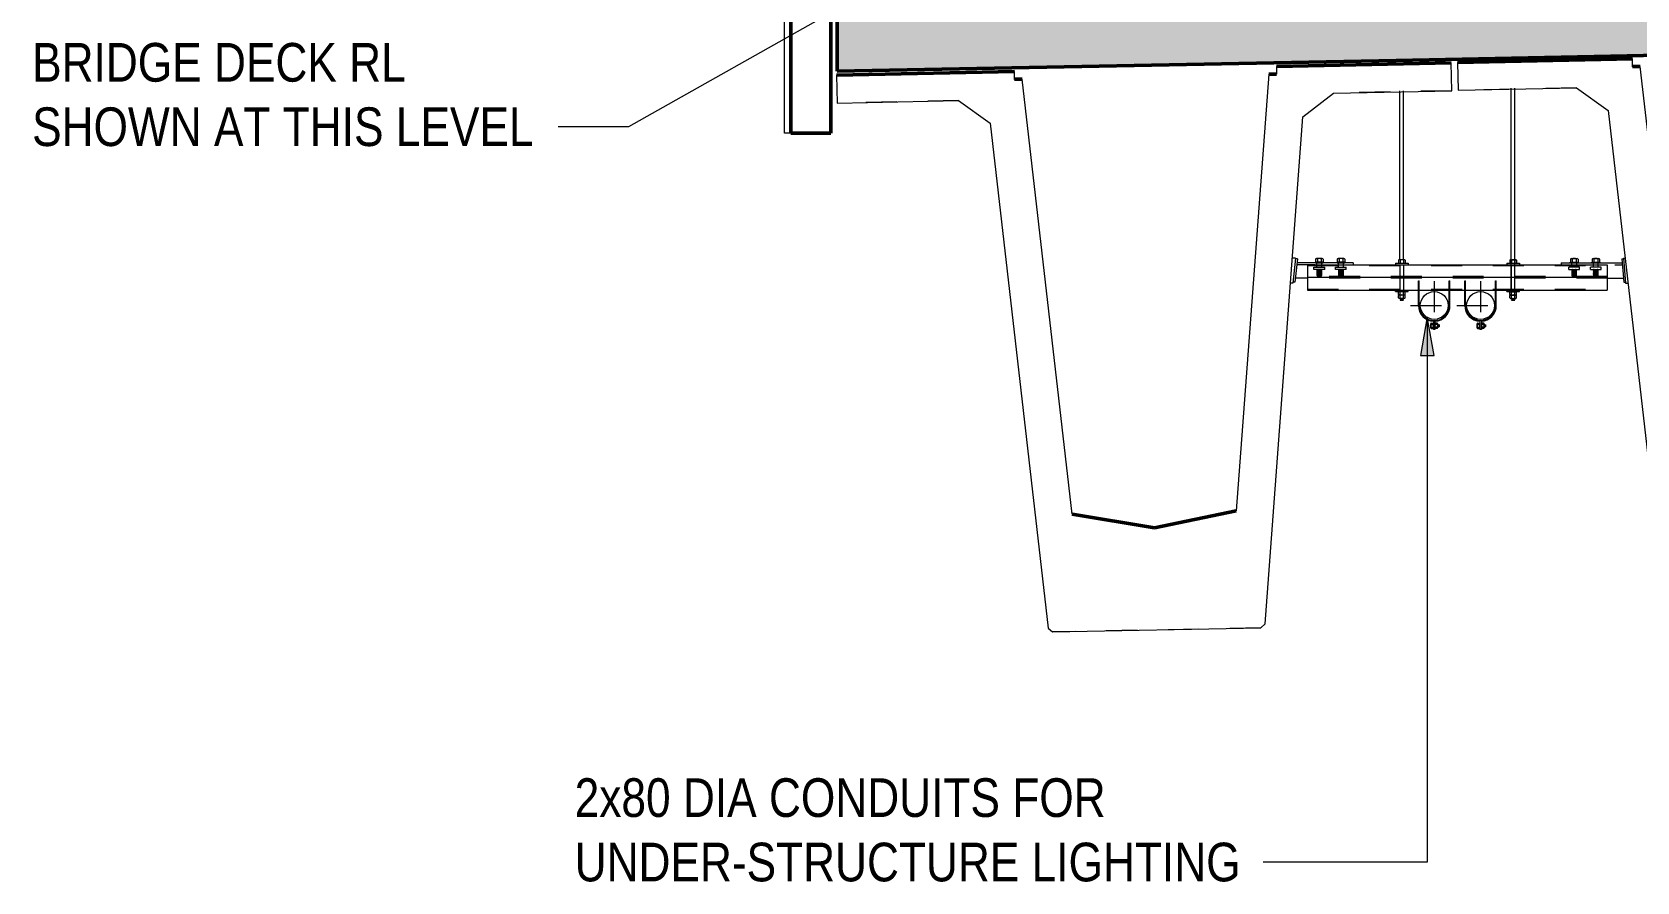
# Model space of a CAD drawing. Header units: metres. Extents: x -1215.1 to -1160.7, y 0 to 26.6.
# Drawn here: x -1215.13 to -1209.93, y 18.87 to 21.62 of the extents above; entities that cross this region are included whole.
import ezdxf

# ---------------------------------------------------------------- set-up
doc = ezdxf.new("R2010")
doc.units = ezdxf.units.M
for name, pattern in [('Hidden - Small', [0.002294, 0.0015, -0.0007938]), ('JacobsCenter', [0.015, 0.009, -0.0015, 0.003, -0.0015]), ('JacobsDash', [0.0045, 0.003, -0.0015])]:
    doc.linetypes.add(name, pattern=pattern)
for name, color, linetype, lineweight in [('A-DETL', 7, 'Continuous', 13), ('A-FLOR', 7, 'Continuous', 50), ('A-FLOR-PATT', 7, 'Continuous', 50), ('A-WALL', 7, 'Continuous', 50), ('A-WALL-HDLN', 7, 'JacobsDash', 18), ('G-ANNO-TEXT', 7, 'Continuous', 9), ('S-BEAM', 7, 'Continuous', 50), ('S-BEAM-HDLN', 7, 'JacobsDash', 18)]:
    doc.layers.add(name, color=color, linetype=linetype, lineweight=lineweight)
doc.styles.add('Arial Narrow', font='ARIALN.TTF', dxfattribs={"height": 0.125})

# ---------------------------------------------------------------- blocks, each defined once
blk = doc.blocks.new('06_SFR_GCT_Girder_SuperT_BR08Edge_CS - Super T - 1815-6266069-DRG-2873122 - SECTION 1')
at = {"layer": 'S-BEAM'}
for p, q in [((-1209.098, 21.5539), (-1208.5322, 21.5652)), ((-1209.098, 21.5539), (-1209.098, 21.5538)), ((-1208.5322, 21.5652), (-1208.5322, 21.5651)), ((-1210.5118, 21.5256), (-1209.9461, 21.5369)), ((-1210.5118, 21.5255), (-1210.5118, 21.5256)), ((-1209.9461, 21.5368), (-1209.9461, 21.5369)), ((-1209.9456, 21.5119), (-1209.9206, 21.5124)), ((-1209.9206, 21.5124), (-1209.9206, 21.5123)), ((-1209.1225, 21.5284), (-1209.0975, 21.5289)), ((-1209.1225, 21.5283), (-1209.1225, 21.5284)), ((-1209.7588, 20.105), (-1209.4923, 20.0606)), ((-1209.7588, 20.105), (-1209.7588, 20.1049)), ((-1209.4923, 20.0606), (-1209.2279, 20.1156)), ((-1209.2279, 20.1156), (-1209.2279, 20.1155)), ((-1209.4923, 20.0606), (-1209.4923, 20.0606))]:
    blk.add_line(p, q, dxfattribs=at)
at = {"layer": 'S-BEAM', "lineweight": 18}
for p, q in [((-1208.5322, 21.5651), (-1209.098, 21.5538)), ((-1209.098, 21.5538), (-1209.0975, 21.5288)), ((-1208.5304, 21.4751), (-1208.5322, 21.5651)), ((-1209.9461, 21.5368), (-1210.5118, 21.5255)), ((-1210.5118, 21.5255), (-1210.51, 21.4355)), ((-1209.9456, 21.5118), (-1209.9461, 21.5368)), ((-1209.9206, 21.5123), (-1209.9456, 21.5118)), ((-1209.7588, 20.1049), (-1209.9206, 21.5123)), ((-1209.1225, 21.5283), (-1209.2279, 20.1155)), ((-1209.0975, 21.5288), (-1209.1225, 21.5283)), ((-1209.0124, 21.3905), (-1208.914, 21.4675)), ((-1208.914, 21.4675), (-1208.5304, 21.4751)), ((-1210.51, 21.4355), (-1210.1265, 21.4432)), ((-1210.1265, 21.4432), (-1210.025, 21.3702)), ((-1210.025, 21.3702), (-1209.8372, 19.7366)), ((-1209.1347, 19.7507), (-1209.0124, 21.3905)), ((-1209.4923, 20.0606), (-1209.7588, 20.1049)), ((-1209.2279, 20.1155), (-1209.4923, 20.0606)), ((-1209.8372, 19.7366), (-1209.8227, 19.7239)), ((-1209.8227, 19.7239), (-1209.1487, 19.7374)), ((-1209.1487, 19.7374), (-1209.1347, 19.7507))]:
    blk.add_line(p, q, dxfattribs=at)
at = {"layer": 'S-BEAM-HDLN'}
for p, q in [((-1208.5304, 21.4752), (-1208.9137, 21.4675)), ((-1210.1267, 21.4433), (-1210.51, 21.4356)), ((-1209.4923, 20.0606), (-1209.4923, 20.0606)), ((-1209.1488, 19.7374), (-1209.8227, 19.724))]:
    blk.add_line(p, q, dxfattribs=at)
blk = doc.blocks.new('North_Wall - North_Wall-6845343-DRG-2873122 - SECTION 1')
at = {"layer": 'A-WALL'}
for p, q in [((-1212.67, 23.3139), (-1212.655, 23.3289)), ((-1212.655, 23.3288), (-1212.67, 23.3138)), ((-1212.655, 23.3289), (-1212.24, 23.3289)), ((-1212.655, 23.3289), (-1212.655, 23.3288)), ((-1212.24, 23.3288), (-1212.655, 23.3288)), ((-1212.24, 23.3289), (-1212.225, 23.3139)), ((-1212.24, 23.3288), (-1212.24, 23.3289)), ((-1212.225, 23.3138), (-1212.24, 23.3288)), ((-1212.67, 23.3138), (-1212.67, 23.3139)), ((-1212.67, 23.3138), (-1212.6699, 21.2972)), ((-1212.225, 23.3139), (-1212.225, 23.3138)), ((-1212.2249, 21.7035), (-1212.225, 23.3138)), ((-1212.5399, 21.6972), (-1212.2249, 21.7035)), ((-1212.5399, 21.2972), (-1212.5399, 21.6972)), ((-1212.6699, 21.2973), (-1212.6699, 21.2972)), ((-1212.6699, 21.2972), (-1212.5399, 21.2972))]:
    blk.add_line(p, q, dxfattribs=at)
at = {"layer": 'A-WALL-HDLN'}
blk.add_line((-1212.655, 23.3289), (-1212.655, 23.3288), dxfattribs=at)

msp = doc.modelspace()

# ---------------------------------------------------------------- hatches: boundary and pattern name
at = {"layer": 'A-FLOR-PATT', "true_color": 0xc0c0c0}
msp.add_hatch(color=9, dxfattribs=at).paths.add_polyline_path([(-1212.52, 21.4972), (-1210.711, 21.5315), (-1201.9529, 21.7107), (-1196.267, 21.825), (-1184.2354, 21.585), (-1182.52, 21.551), (-1182.52, 21.751), (-1184.7952, 21.7957), (-1184.8052, 21.796), (-1190.8794, 21.9172), (-1196.267, 22.025), (-1204.1676, 21.8656), (-1210.8116, 21.7296), (-1212.52, 21.6972)])
at = {"layer": 'G-ANNO-TEXT'}
msp.add_hatch(color=256, dxfattribs=at).paths.add_polyline_path([(-1210.6098, 20.7024), (-1210.6319, 20.5774), (-1210.5878, 20.5774)])

# ---------------------------------------------------------------- linework, layer by layer
at = {"layer": 'A-DETL', "color": 8, "lineweight": 18, "true_color": 0x808080}
for p, q in [((-1212.6899, 21.2972), (-1212.69, 23.3289)), ((-1212.6699, 21.2972), (-1212.6899, 21.2972))]:
    msp.add_line(p, q, dxfattribs=at)
at = {"layer": 'A-DETL', "lineweight": 18}
for p, q in [((-1210.6985, 20.887), (-1210.6985, 21.4332)), ((-1210.6865, 20.887), (-1210.6865, 21.4334)), ((-1210.3382, 20.7892), (-1210.3382, 21.4418)), ((-1210.3262, 20.7892), (-1210.3262, 21.442)), ((-1210.6984, 20.8712), (-1210.6984, 20.7892)), ((-1210.6864, 20.8712), (-1210.6864, 20.7892)), ((-1210.3381, 20.8712), (-1210.3381, 20.7892))]:
    msp.add_line(p, q, dxfattribs=at)
at = {"layer": 'A-DETL'}
for p, q in [((-1211.036, 20.8923), (-1211.0459, 20.8923)), ((-1211.036, 20.8923), (-1211.0453, 20.8111)), ((-1211.0302, 20.8897), (-1211.0388, 20.8147)), ((-1211.0302, 20.8897), (-1211.036, 20.8897)), ((-1209.98, 20.8897), (-1209.9743, 20.8147)), ((-1209.98, 20.8897), (-1209.9747, 20.8897)), ((-1209.9749, 20.8924), (-1209.9688, 20.8111)), ((-1209.9749, 20.8924), (-1209.9702, 20.8924)), ((-1210.9975, 20.8277), (-1211.0373, 20.8277)), ((-1210.8494, 20.8772), (-1211.0317, 20.8772)), ((-1210.9975, 20.8712), (-1210.0275, 20.8712)), ((-1210.9975, 20.8712), (-1210.9975, 20.7892)), ((-1210.8494, 20.8772), (-1210.8494, 20.8712)), ((-1210.1769, 20.8772), (-1209.979, 20.8772)), ((-1210.1769, 20.8772), (-1210.1769, 20.8712)), ((-1210.0275, 20.8712), (-1210.0275, 20.7892)), ((-1210.0275, 20.8277), (-1209.9753, 20.8277)), ((-1211.0453, 20.8111), (-1211.052, 20.8111)), ((-1211.0388, 20.8147), (-1211.0449, 20.8147)), ((-1210.9975, 20.7892), (-1210.0275, 20.7892)), ((-1210.6383, 20.8192), (-1210.6358, 20.8192)), ((-1210.5392, 20.8192), (-1210.5367, 20.8192)), ((-1210.4883, 20.8192), (-1210.4858, 20.8192)), ((-1210.3892, 20.8192), (-1210.3867, 20.8192)), ((-1209.9743, 20.8147), (-1209.969, 20.8147)), ((-1209.9688, 20.8111), (-1209.9607, 20.8111))]:
    msp.add_line(p, q, dxfattribs=at)
at = {"layer": 'A-DETL', "lineweight": 9}
for p, q in [((-1210.9467, 20.8792), (-1210.972, 20.8792)), ((-1210.972, 20.8792), (-1210.972, 20.8772)), ((-1210.9717, 20.8894), (-1210.9717, 20.8808)), ((-1210.9594, 20.8911), (-1210.9687, 20.8911)), ((-1210.9594, 20.8911), (-1210.9687, 20.8911)), ((-1210.9594, 20.8792), (-1210.9687, 20.8792)), ((-1210.9656, 20.8894), (-1210.9656, 20.8808)), ((-1210.9501, 20.8911), (-1210.9594, 20.8911)), ((-1210.9501, 20.8911), (-1210.9594, 20.8911)), ((-1210.9501, 20.8792), (-1210.9594, 20.8792)), ((-1210.9532, 20.8894), (-1210.9532, 20.8808)), ((-1210.9471, 20.8894), (-1210.9471, 20.8808)), ((-1210.9467, 20.8772), (-1210.9467, 20.8792)), ((-1210.8767, 20.8792), (-1210.902, 20.8792)), ((-1210.902, 20.8792), (-1210.902, 20.8772)), ((-1210.9017, 20.8894), (-1210.9017, 20.8808)), ((-1210.8894, 20.8911), (-1210.8987, 20.8911)), ((-1210.8894, 20.8911), (-1210.8987, 20.8911)), ((-1210.8894, 20.8792), (-1210.8987, 20.8792)), ((-1210.8956, 20.8894), (-1210.8956, 20.8808)), ((-1210.8801, 20.8911), (-1210.8894, 20.8911)), ((-1210.8801, 20.8911), (-1210.8894, 20.8911)), ((-1210.8801, 20.8792), (-1210.8894, 20.8792)), ((-1210.8832, 20.8894), (-1210.8832, 20.8808)), ((-1210.8771, 20.8894), (-1210.8771, 20.8808)), ((-1210.8767, 20.8772), (-1210.8767, 20.8792)), ((-1210.7036, 20.8855), (-1210.7036, 20.8777)), ((-1210.698, 20.8855), (-1210.698, 20.8777)), ((-1210.6868, 20.8855), (-1210.6868, 20.8777)), ((-1210.6812, 20.8855), (-1210.6812, 20.8777)), ((-1210.3433, 20.8854), (-1210.3433, 20.8776)), ((-1210.3405, 20.8869), (-1210.3321, 20.8869)), ((-1210.3405, 20.8869), (-1210.3321, 20.8869)), ((-1210.3377, 20.8854), (-1210.3377, 20.8776)), ((-1210.3321, 20.8869), (-1210.3236, 20.8869)), ((-1210.3321, 20.8869), (-1210.3236, 20.8869)), ((-1210.3265, 20.8854), (-1210.3265, 20.8776)), ((-1210.3209, 20.8854), (-1210.3209, 20.8776)), ((-1210.147, 20.8792), (-1210.1217, 20.8792)), ((-1210.147, 20.8772), (-1210.147, 20.8792)), ((-1210.1467, 20.8894), (-1210.1467, 20.8808)), ((-1210.1436, 20.8911), (-1210.1344, 20.8911)), ((-1210.1436, 20.8911), (-1210.1344, 20.8911)), ((-1210.1436, 20.8792), (-1210.1344, 20.8792)), ((-1210.1406, 20.8894), (-1210.1406, 20.8808)), ((-1210.1344, 20.8911), (-1210.1251, 20.8911)), ((-1210.1344, 20.8911), (-1210.1251, 20.8911)), ((-1210.1344, 20.8792), (-1210.1251, 20.8792)), ((-1210.1282, 20.8894), (-1210.1282, 20.8808)), ((-1210.1221, 20.8894), (-1210.1221, 20.8808)), ((-1210.1217, 20.8792), (-1210.1217, 20.8772)), ((-1210.077, 20.8792), (-1210.0517, 20.8792)), ((-1210.077, 20.8772), (-1210.077, 20.8792)), ((-1210.0767, 20.8894), (-1210.0767, 20.8808)), ((-1210.0736, 20.8911), (-1210.0644, 20.8911)), ((-1210.0736, 20.8911), (-1210.0644, 20.8911)), ((-1210.0736, 20.8792), (-1210.0644, 20.8792)), ((-1210.0706, 20.8894), (-1210.0706, 20.8808)), ((-1210.0644, 20.8911), (-1210.0551, 20.8911)), ((-1210.0644, 20.8911), (-1210.0551, 20.8911)), ((-1210.0644, 20.8792), (-1210.0551, 20.8792)), ((-1210.0582, 20.8894), (-1210.0582, 20.8808)), ((-1210.0521, 20.8894), (-1210.0521, 20.8808)), ((-1210.0517, 20.8792), (-1210.0517, 20.8772)), ((-1210.0275, 20.8302), (-1210.9975, 20.8302)), ((-1210.972, 20.8772), (-1210.9467, 20.8772)), ((-1210.902, 20.8772), (-1210.8767, 20.8772)), ((-1210.7129, 20.8762), (-1210.6719, 20.8762)), ((-1210.7129, 20.8762), (-1210.7129, 20.8712)), ((-1210.7008, 20.8762), (-1210.6924, 20.8762)), ((-1210.6924, 20.8762), (-1210.684, 20.8762)), ((-1210.6719, 20.8762), (-1210.6719, 20.8712)), ((-1210.3526, 20.8761), (-1210.3116, 20.8761)), ((-1210.3526, 20.8761), (-1210.3526, 20.8712)), ((-1210.3405, 20.8761), (-1210.3321, 20.8761)), ((-1210.3321, 20.8761), (-1210.3236, 20.8761)), ((-1210.3116, 20.8761), (-1210.3116, 20.8712)), ((-1210.1217, 20.8772), (-1210.147, 20.8772)), ((-1210.0517, 20.8772), (-1210.077, 20.8772)), ((-1210.7129, 20.7842), (-1210.7129, 20.7892)), ((-1210.7129, 20.7842), (-1210.6719, 20.7842)), ((-1210.7036, 20.7748), (-1210.7036, 20.7826)), ((-1210.7008, 20.784), (-1210.6924, 20.784)), ((-1210.698, 20.7748), (-1210.698, 20.7826)), ((-1210.6924, 20.784), (-1210.684, 20.784)), ((-1210.6868, 20.7748), (-1210.6868, 20.7826)), ((-1210.6812, 20.7748), (-1210.6812, 20.7826)), ((-1210.6719, 20.7842), (-1210.6719, 20.7892)), ((-1210.6383, 20.7392), (-1210.6383, 20.8192)), ((-1210.6358, 20.7392), (-1210.6358, 20.8192)), ((-1210.5392, 20.7392), (-1210.5392, 20.8192)), ((-1210.5367, 20.7392), (-1210.5367, 20.8192)), ((-1210.4883, 20.7392), (-1210.4883, 20.8192)), ((-1210.4858, 20.7392), (-1210.4858, 20.8192)), ((-1210.3892, 20.7392), (-1210.3892, 20.8192)), ((-1210.3867, 20.7392), (-1210.3867, 20.8192)), ((-1210.3526, 20.7841), (-1210.3526, 20.7892)), ((-1210.3526, 20.7841), (-1210.3116, 20.7841)), ((-1210.3433, 20.7747), (-1210.3433, 20.7825)), ((-1210.3405, 20.7839), (-1210.3321, 20.7839)), ((-1210.3377, 20.7747), (-1210.3377, 20.7825)), ((-1210.3321, 20.7839), (-1210.3236, 20.7839)), ((-1210.3265, 20.7747), (-1210.3265, 20.7825)), ((-1210.3209, 20.7747), (-1210.3209, 20.7825)), ((-1210.3116, 20.7841), (-1210.3116, 20.7892)), ((-1210.7036, 20.764), (-1210.7036, 20.7718)), ((-1210.7008, 20.7732), (-1210.6924, 20.7732)), ((-1210.7008, 20.7732), (-1210.6924, 20.7732)), ((-1210.7008, 20.7624), (-1210.6924, 20.7624)), ((-1210.698, 20.764), (-1210.698, 20.7718)), ((-1210.6966, 20.7624), (-1210.6979, 20.7617)), ((-1210.6979, 20.7617), (-1210.6866, 20.7624)), ((-1210.6979, 20.7617), (-1210.6966, 20.761)), ((-1210.6966, 20.761), (-1210.6979, 20.7603)), ((-1210.6979, 20.7603), (-1210.6866, 20.761)), ((-1210.6979, 20.7603), (-1210.6966, 20.7596)), ((-1210.6966, 20.7596), (-1210.6979, 20.7589)), ((-1210.6979, 20.7589), (-1210.6866, 20.7596)), ((-1210.6979, 20.7589), (-1210.6966, 20.7582)), ((-1210.6966, 20.7582), (-1210.6979, 20.7575)), ((-1210.6979, 20.7575), (-1210.6866, 20.7582)), ((-1210.6979, 20.7575), (-1210.6966, 20.7568)), ((-1210.6866, 20.7568), (-1210.6979, 20.7561)), ((-1210.6979, 20.7561), (-1210.6966, 20.7568)), ((-1210.6979, 20.7561), (-1210.6879, 20.7561)), ((-1210.6966, 20.761), (-1210.6879, 20.7617)), ((-1210.6966, 20.7596), (-1210.6879, 20.7603)), ((-1210.6966, 20.7582), (-1210.6879, 20.7589)), ((-1210.6966, 20.7568), (-1210.6879, 20.7575)), ((-1210.6924, 20.7732), (-1210.684, 20.7732)), ((-1210.6924, 20.7732), (-1210.684, 20.7732)), ((-1210.6924, 20.7624), (-1210.684, 20.7624)), ((-1210.6879, 20.7617), (-1210.6866, 20.7624)), ((-1210.6879, 20.7617), (-1210.6866, 20.7624)), ((-1210.6866, 20.761), (-1210.6879, 20.7617)), ((-1210.6866, 20.761), (-1210.6879, 20.7617)), ((-1210.6879, 20.7603), (-1210.6866, 20.761)), ((-1210.6866, 20.7596), (-1210.6879, 20.7603)), ((-1210.6879, 20.7589), (-1210.6866, 20.7596)), ((-1210.6866, 20.7582), (-1210.6879, 20.7589)), ((-1210.6879, 20.7575), (-1210.6866, 20.7582)), ((-1210.6879, 20.7575), (-1210.6866, 20.7568)), ((-1210.6879, 20.7561), (-1210.6866, 20.7568)), ((-1210.6868, 20.764), (-1210.6868, 20.7718)), ((-1210.6812, 20.764), (-1210.6812, 20.7718)), ((-1210.3433, 20.7639), (-1210.3433, 20.7717)), ((-1210.3405, 20.7731), (-1210.3321, 20.7731)), ((-1210.3405, 20.7731), (-1210.3321, 20.7731)), ((-1210.3405, 20.7623), (-1210.3321, 20.7623)), ((-1210.3377, 20.7639), (-1210.3377, 20.7717)), ((-1210.3363, 20.7623), (-1210.3375, 20.7616)), ((-1210.3375, 20.7616), (-1210.3263, 20.7623)), ((-1210.3375, 20.7616), (-1210.3363, 20.7609)), ((-1210.3363, 20.7609), (-1210.3375, 20.7602)), ((-1210.3375, 20.7602), (-1210.3263, 20.7609)), ((-1210.3375, 20.7602), (-1210.3363, 20.7595)), ((-1210.3363, 20.7595), (-1210.3375, 20.7588)), ((-1210.3375, 20.7588), (-1210.3263, 20.7595)), ((-1210.3375, 20.7588), (-1210.3363, 20.7581)), ((-1210.3363, 20.7581), (-1210.3375, 20.7574)), ((-1210.3375, 20.7574), (-1210.3263, 20.7581)), ((-1210.3375, 20.7574), (-1210.3363, 20.7567)), ((-1210.3263, 20.7567), (-1210.3375, 20.756)), ((-1210.3375, 20.756), (-1210.3363, 20.7567)), ((-1210.3375, 20.756), (-1210.3276, 20.756)), ((-1210.3363, 20.7609), (-1210.3276, 20.7616)), ((-1210.3363, 20.7595), (-1210.3276, 20.7602)), ((-1210.3363, 20.7581), (-1210.3276, 20.7588)), ((-1210.3363, 20.7567), (-1210.3276, 20.7574)), ((-1210.3321, 20.7731), (-1210.3236, 20.7731)), ((-1210.3321, 20.7731), (-1210.3236, 20.7731)), ((-1210.3321, 20.7623), (-1210.3236, 20.7623)), ((-1210.3276, 20.7616), (-1210.3263, 20.7623)), ((-1210.3276, 20.7616), (-1210.3263, 20.7623)), ((-1210.3263, 20.7609), (-1210.3276, 20.7616)), ((-1210.3263, 20.7609), (-1210.3276, 20.7616)), ((-1210.3276, 20.7602), (-1210.3263, 20.7609)), ((-1210.3263, 20.7595), (-1210.3276, 20.7602)), ((-1210.3276, 20.7588), (-1210.3263, 20.7595)), ((-1210.3263, 20.7581), (-1210.3276, 20.7588)), ((-1210.3276, 20.7574), (-1210.3263, 20.7581)), ((-1210.3276, 20.7574), (-1210.3263, 20.7567)), ((-1210.3276, 20.756), (-1210.3263, 20.7567)), ((-1210.3265, 20.7639), (-1210.3265, 20.7717)), ((-1210.3209, 20.7639), (-1210.3209, 20.7717)), ((-1210.5986, 20.6736), (-1210.5986, 20.6803)), ((-1210.5986, 20.6736), (-1210.5986, 20.6803)), ((-1210.5986, 20.6668), (-1210.5986, 20.6736)), ((-1210.5986, 20.6668), (-1210.5986, 20.6736)), ((-1210.5974, 20.6825), (-1210.5912, 20.6825)), ((-1210.5974, 20.678), (-1210.5912, 20.678)), ((-1210.59, 20.6882), (-1210.59, 20.6611)), ((-1210.59, 20.6736), (-1210.59, 20.6803)), ((-1210.59, 20.6668), (-1210.59, 20.6736)), ((-1210.585, 20.6882), (-1210.585, 20.6611)), ((-1210.5776, 20.6825), (-1210.5838, 20.6825)), ((-1210.5776, 20.678), (-1210.5838, 20.678)), ((-1210.5763, 20.6803), (-1210.5763, 20.6736)), ((-1210.5758, 20.6779), (-1210.5763, 20.6689)), ((-1210.5763, 20.6736), (-1210.5763, 20.6668)), ((-1210.5752, 20.6769), (-1210.5758, 20.6699)), ((-1210.5746, 20.6779), (-1210.5752, 20.6689)), ((-1210.5741, 20.6769), (-1210.5746, 20.6699)), ((-1210.5735, 20.6779), (-1210.5741, 20.6689)), ((-1210.573, 20.6769), (-1210.5735, 20.6699)), ((-1210.5724, 20.6779), (-1210.573, 20.6689)), ((-1210.5718, 20.6769), (-1210.5724, 20.6699)), ((-1210.5718, 20.6689), (-1210.5713, 20.6779)), ((-1210.5713, 20.6779), (-1210.5713, 20.6699)), ((-1210.4486, 20.6736), (-1210.4486, 20.6803)), ((-1210.4486, 20.6736), (-1210.4486, 20.6803)), ((-1210.4486, 20.6668), (-1210.4486, 20.6736)), ((-1210.4486, 20.6668), (-1210.4486, 20.6736)), ((-1210.4474, 20.6825), (-1210.4412, 20.6825)), ((-1210.4474, 20.678), (-1210.4412, 20.678)), ((-1210.44, 20.6882), (-1210.44, 20.6611)), ((-1210.44, 20.6736), (-1210.44, 20.6803)), ((-1210.44, 20.6668), (-1210.44, 20.6736)), ((-1210.435, 20.6882), (-1210.435, 20.6611)), ((-1210.4276, 20.6825), (-1210.4338, 20.6825)), ((-1210.4276, 20.678), (-1210.4338, 20.678)), ((-1210.4263, 20.6803), (-1210.4263, 20.6736)), ((-1210.4258, 20.6779), (-1210.4263, 20.6689)), ((-1210.4263, 20.6736), (-1210.4263, 20.6668)), ((-1210.4252, 20.6769), (-1210.4258, 20.6699)), ((-1210.4246, 20.6779), (-1210.4252, 20.6689)), ((-1210.4241, 20.6769), (-1210.4246, 20.6699)), ((-1210.4235, 20.6779), (-1210.4241, 20.6689)), ((-1210.423, 20.6769), (-1210.4235, 20.6699)), ((-1210.4224, 20.6779), (-1210.423, 20.6689)), ((-1210.4218, 20.6769), (-1210.4224, 20.6699)), ((-1210.4218, 20.6689), (-1210.4213, 20.6779)), ((-1210.4213, 20.6779), (-1210.4213, 20.6699)), ((-1210.5974, 20.6691), (-1210.5912, 20.6691)), ((-1210.5974, 20.6646), (-1210.5912, 20.6646)), ((-1210.585, 20.6611), (-1210.59, 20.6611)), ((-1210.5776, 20.6691), (-1210.5838, 20.6691)), ((-1210.5776, 20.6646), (-1210.5838, 20.6646)), ((-1210.4474, 20.6691), (-1210.4412, 20.6691)), ((-1210.4474, 20.6646), (-1210.4412, 20.6646)), ((-1210.435, 20.6611), (-1210.44, 20.6611)), ((-1210.4276, 20.6691), (-1210.4338, 20.6691)), ((-1210.4276, 20.6646), (-1210.4338, 20.6646))]:
    msp.add_line(p, q, dxfattribs=at)
at = {"layer": 'A-DETL', "linetype": 'JacobsCenter', "lineweight": 9}
for p, q in [((-1210.684, 20.887), (-1210.701, 20.887)), ((-1210.5875, 20.8177), (-1210.5875, 20.6423)), ((-1210.4375, 20.8177), (-1210.4375, 20.6423)), ((-1210.6644, 20.7392), (-1210.5194, 20.7392)), ((-1210.5144, 20.7392), (-1210.3694, 20.7392))]:
    msp.add_line(p, q, dxfattribs=at)
at = {"layer": 'A-DETL', "linetype": 'JacobsDash'}
for p, q in [((-1210.973, 20.8712), (-1211.0323, 20.8712)), ((-1210.003, 20.8712), (-1209.9786, 20.8712))]:
    msp.add_line(p, q, dxfattribs=at)
at = {"layer": 'A-DETL', "linetype": 'JacobsDash', "lineweight": 9}
for p, q in [((-1210.9975, 20.8687), (-1210.0275, 20.8687)), ((-1210.0275, 20.8327), (-1210.9975, 20.8327)), ((-1210.0275, 20.8277), (-1210.9975, 20.8277)), ((-1210.9975, 20.7917), (-1210.0275, 20.7917))]:
    msp.add_line(p, q, dxfattribs=at)
at = {"layer": 'A-DETL', "linetype": 'Hidden - Small', "lineweight": 9}
for p, q in [((-1210.9769, 20.8637), (-1210.9419, 20.8637)), ((-1210.9769, 20.8557), (-1210.9769, 20.8637)), ((-1210.9419, 20.8557), (-1210.9769, 20.8557)), ((-1210.9674, 20.8637), (-1210.9674, 20.8772)), ((-1210.9514, 20.8637), (-1210.9514, 20.8772)), ((-1210.9419, 20.8557), (-1210.9419, 20.8637)), ((-1210.9069, 20.8637), (-1210.8719, 20.8637)), ((-1210.9069, 20.8557), (-1210.9069, 20.8637)), ((-1210.8719, 20.8557), (-1210.9069, 20.8557)), ((-1210.8974, 20.8637), (-1210.8974, 20.8772)), ((-1210.8814, 20.8637), (-1210.8814, 20.8772)), ((-1210.8719, 20.8557), (-1210.8719, 20.8637)), ((-1210.1169, 20.8637), (-1210.1519, 20.8637)), ((-1210.1519, 20.8557), (-1210.1519, 20.8637)), ((-1210.1519, 20.8557), (-1210.1169, 20.8557)), ((-1210.1424, 20.8637), (-1210.1424, 20.8772)), ((-1210.1264, 20.8637), (-1210.1264, 20.8772)), ((-1210.1169, 20.8557), (-1210.1169, 20.8637)), ((-1210.0469, 20.8637), (-1210.0819, 20.8637)), ((-1210.0819, 20.8557), (-1210.0819, 20.8637)), ((-1210.0819, 20.8557), (-1210.0469, 20.8557)), ((-1210.0724, 20.8637), (-1210.0724, 20.8772)), ((-1210.0564, 20.8637), (-1210.0564, 20.8772)), ((-1210.0469, 20.8557), (-1210.0469, 20.8637))]:
    msp.add_line(p, q, dxfattribs=at)
at = {"layer": 'A-DETL', "color": 143, "lineweight": 18, "true_color": 0x78aac8}
for centre in [(-1210.5875, 20.7392), (-1210.4375, 20.7392)]:
    msp.add_circle(centre, 0.045, dxfattribs=at)
at = {"layer": 'A-DETL', "lineweight": 9}
for centre, radius, start, end in [((-1210.9686, 20.8874), 0.00364, 32.1346, 147.8654), ((-1210.9686, 20.8874), 0.00364, 32.1346, 147.8654), ((-1210.9686, 20.8828), 0.00364, 212.1346, 327.8654), ((-1210.9686, 20.8828), 0.00364, 212.1346, 327.8654), ((-1210.9594, 20.8798), 0.0114, 57.2084, 122.7916), ((-1210.9594, 20.8904), 0.0114, 237.2084, 302.7916), ((-1210.9501, 20.8874), 0.00364, 32.1355, 147.8645), ((-1210.9501, 20.8828), 0.00364, 212.1355, 327.8645), ((-1210.8986, 20.8874), 0.00364, 32.1346, 147.8654), ((-1210.8986, 20.8874), 0.00364, 32.1346, 147.8654), ((-1210.8986, 20.8828), 0.00364, 212.1346, 327.8654), ((-1210.8986, 20.8828), 0.00364, 212.1346, 327.8654), ((-1210.8894, 20.8798), 0.0114, 57.2084, 122.7916), ((-1210.8894, 20.8904), 0.0114, 237.2084, 302.7916), ((-1210.8801, 20.8874), 0.00364, 32.1355, 147.8645), ((-1210.8801, 20.8828), 0.00364, 212.1355, 327.8645), ((-1210.7008, 20.8837), 0.00331, 32.1355, 147.8645), ((-1210.6924, 20.8768), 0.0104, 57.2084, 122.7916), ((-1210.684, 20.8837), 0.00331, 32.1346, 147.8654), ((-1210.684, 20.8837), 0.00331, 32.1346, 147.8654), ((-1210.3405, 20.8836), 0.00331, 32.1355, 147.8645), ((-1210.3321, 20.8767), 0.0104, 57.2084, 122.7916), ((-1210.3237, 20.8836), 0.00331, 32.1346, 147.8654), ((-1210.3237, 20.8836), 0.00331, 32.1346, 147.8654), ((-1210.1436, 20.8874), 0.00364, 32.1355, 147.8645), ((-1210.1436, 20.8828), 0.00364, 212.1355, 327.8645), ((-1210.1344, 20.8798), 0.0114, 57.2084, 122.7916), ((-1210.1344, 20.8904), 0.0114, 237.2084, 302.7916), ((-1210.1251, 20.8874), 0.00364, 32.1346, 147.8654), ((-1210.1251, 20.8874), 0.00364, 32.1346, 147.8654), ((-1210.1251, 20.8828), 0.00364, 212.1346, 327.8654), ((-1210.1251, 20.8828), 0.00364, 212.1346, 327.8654), ((-1210.0736, 20.8874), 0.00364, 32.1355, 147.8645), ((-1210.0736, 20.8828), 0.00364, 212.1355, 327.8645), ((-1210.0644, 20.8798), 0.0114, 57.2084, 122.7916), ((-1210.0644, 20.8904), 0.0114, 237.2084, 302.7916), ((-1210.0551, 20.8874), 0.00364, 32.1346, 147.8654), ((-1210.0551, 20.8874), 0.00364, 32.1346, 147.8654), ((-1210.0551, 20.8828), 0.00364, 212.1346, 327.8654), ((-1210.0551, 20.8828), 0.00364, 212.1346, 327.8654), ((-1210.7008, 20.8795), 0.00331, 212.1355, 327.8645), ((-1210.6924, 20.8864), 0.0104, 237.2084, 302.7916), ((-1210.684, 20.8795), 0.00331, 212.1346, 327.8654), ((-1210.684, 20.8795), 0.00331, 212.1346, 327.8654), ((-1210.3405, 20.8793), 0.00331, 212.1355, 327.8645), ((-1210.3321, 20.8863), 0.0104, 237.2084, 302.7916), ((-1210.3237, 20.8793), 0.00331, 212.1346, 327.8654), ((-1210.3237, 20.8793), 0.00331, 212.1346, 327.8654), ((-1210.7008, 20.7808), 0.00331, 32.1355, 147.8645), ((-1210.7008, 20.7766), 0.00331, 212.1355, 327.8645), ((-1210.6924, 20.7739), 0.0104, 57.2084, 122.7916), ((-1210.6924, 20.7835), 0.0104, 237.2084, 302.7916), ((-1210.684, 20.7808), 0.00331, 32.1346, 147.8654), ((-1210.684, 20.7808), 0.00331, 32.1346, 147.8654), ((-1210.684, 20.7766), 0.00331, 212.1346, 327.8654), ((-1210.684, 20.7766), 0.00331, 212.1346, 327.8654), ((-1210.3405, 20.7807), 0.00331, 32.1355, 147.8645), ((-1210.3405, 20.7764), 0.00331, 212.1355, 327.8645), ((-1210.3321, 20.7738), 0.0104, 57.2084, 122.7916), ((-1210.3321, 20.7834), 0.0104, 237.2084, 302.7916), ((-1210.3237, 20.7807), 0.00331, 32.1346, 147.8654), ((-1210.3237, 20.7807), 0.00331, 32.1346, 147.8654), ((-1210.3237, 20.7764), 0.00331, 212.1346, 327.8654), ((-1210.3237, 20.7764), 0.00331, 212.1346, 327.8654), ((-1210.7008, 20.77), 0.00331, 32.1355, 147.8645), ((-1210.7008, 20.7657), 0.00331, 212.1355, 327.8645), ((-1210.6924, 20.7631), 0.0104, 57.2084, 122.7916), ((-1210.6924, 20.7727), 0.0104, 237.2084, 302.7916), ((-1210.684, 20.77), 0.00331, 32.1346, 147.8654), ((-1210.684, 20.77), 0.00331, 32.1346, 147.8654), ((-1210.684, 20.7657), 0.00331, 212.1346, 327.8654), ((-1210.684, 20.7657), 0.00331, 212.1346, 327.8654), ((-1210.5875, 20.7392), 0.0511, 180, 267.193), ((-1210.5875, 20.7392), 0.0486, 180, 0), ((-1210.5875, 20.7392), 0.051, 272.807, 0), ((-1210.4375, 20.7392), 0.0511, 180, 267.193), ((-1210.4375, 20.7392), 0.0485, 180, 0), ((-1210.4375, 20.7392), 0.051, 272.807, 0), ((-1210.3405, 20.7699), 0.00331, 32.1355, 147.8645), ((-1210.3405, 20.7656), 0.00331, 212.1355, 327.8645), ((-1210.3321, 20.763), 0.0104, 57.2084, 122.7916), ((-1210.3321, 20.7726), 0.0104, 237.2084, 302.7916), ((-1210.3237, 20.7699), 0.00331, 32.1346, 147.8654), ((-1210.3237, 20.7699), 0.00331, 32.1346, 147.8654), ((-1210.3237, 20.7656), 0.00331, 212.1346, 327.8654), ((-1210.3237, 20.7656), 0.00331, 212.1346, 327.8654), ((-1210.5905, 20.6736), 0.00827, 147.2084, 212.7916), ((-1210.596, 20.6803), 0.00264, 122.1346, 237.8654), ((-1210.596, 20.6803), 0.00264, 122.1346, 237.8654), ((-1210.5926, 20.6803), 0.00264, 302.1346, 57.8654), ((-1210.5926, 20.6803), 0.00264, 302.1346, 57.8654), ((-1210.5981, 20.6736), 0.00827, 327.2084, 32.7916), ((-1210.5768, 20.6736), 0.00827, 147.2084, 212.7916), ((-1210.5824, 20.6803), 0.00264, 122.1355, 237.8645), ((-1210.579, 20.6803), 0.00264, 302.1355, 57.8645), ((-1210.5845, 20.6736), 0.00827, 327.2084, 32.7916), ((-1210.4405, 20.6736), 0.00827, 147.2084, 212.7916), ((-1210.446, 20.6803), 0.00264, 122.1346, 237.8654), ((-1210.446, 20.6803), 0.00264, 122.1346, 237.8654), ((-1210.4426, 20.6803), 0.00264, 302.1346, 57.8654), ((-1210.4426, 20.6803), 0.00264, 302.1346, 57.8654), ((-1210.4481, 20.6736), 0.00827, 327.2084, 32.7916), ((-1210.4268, 20.6736), 0.00827, 147.2084, 212.7916), ((-1210.4324, 20.6803), 0.00264, 122.1355, 237.8645), ((-1210.429, 20.6803), 0.00264, 302.1355, 57.8645), ((-1210.4345, 20.6736), 0.00827, 327.2084, 32.7916), ((-1210.596, 20.6668), 0.00264, 122.1355, 237.8645), ((-1210.5926, 20.6668), 0.00264, 302.1355, 57.8645), ((-1210.5824, 20.6668), 0.00264, 122.1346, 237.8654), ((-1210.5824, 20.6668), 0.00264, 122.1346, 237.8654), ((-1210.579, 20.6668), 0.00264, 302.1346, 57.8654), ((-1210.579, 20.6668), 0.00264, 302.1346, 57.8654), ((-1210.446, 20.6668), 0.00264, 122.1355, 237.8645), ((-1210.4426, 20.6668), 0.00264, 302.1355, 57.8645), ((-1210.4324, 20.6668), 0.00264, 122.1346, 237.8654), ((-1210.4324, 20.6668), 0.00264, 122.1346, 237.8654), ((-1210.429, 20.6668), 0.00264, 302.1346, 57.8654), ((-1210.429, 20.6668), 0.00264, 302.1346, 57.8654)]:
    msp.add_arc(centre, radius, start, end, dxfattribs=at)
at = {"layer": 'A-DETL', "linetype": 'JacobsDash', "lineweight": 9}
for centre in [(-1210.9592, 20.855), (-1210.8892, 20.855), (-1210.1346, 20.855), (-1210.0646, 20.855)]:
    msp.add_ellipse(centre, major_axis=(0.00694, 0), ratio=0.155559, start_param=2.351216, end_param=7.073562, dxfattribs=at)
for centre, ratio in [((-1210.9592, 20.8531), 0.253311), ((-1210.9592, 20.8512), 0.285201), ((-1210.9592, 20.8494), 0.285201), ((-1210.9592, 20.8475), 0.285201), ((-1210.9592, 20.8457), 0.285201), ((-1210.9592, 20.8438), 0.285201), ((-1210.9592, 20.842), 0.285201), ((-1210.9592, 20.8401), 0.285201), ((-1210.9592, 20.8383), 0.285201), ((-1210.9592, 20.8364), 0.285201), ((-1210.9592, 20.835), 0.147434), ((-1210.8892, 20.8531), 0.253311), ((-1210.8892, 20.8512), 0.285201), ((-1210.8892, 20.8494), 0.285201), ((-1210.8892, 20.8475), 0.285201), ((-1210.8892, 20.8457), 0.285201), ((-1210.8892, 20.8438), 0.285201), ((-1210.8892, 20.842), 0.285201), ((-1210.8892, 20.8401), 0.285201), ((-1210.8892, 20.8383), 0.285201), ((-1210.8892, 20.8364), 0.285201), ((-1210.8892, 20.835), 0.147434), ((-1210.1346, 20.8531), 0.253311), ((-1210.1346, 20.8512), 0.285201), ((-1210.1346, 20.8494), 0.285201), ((-1210.1346, 20.8475), 0.285201), ((-1210.1346, 20.8457), 0.285201), ((-1210.1346, 20.8438), 0.285201), ((-1210.1346, 20.842), 0.285201), ((-1210.1346, 20.8401), 0.285201), ((-1210.1346, 20.8383), 0.285201), ((-1210.1346, 20.8364), 0.285201), ((-1210.1346, 20.835), 0.147434), ((-1210.0646, 20.8531), 0.253311), ((-1210.0646, 20.8512), 0.285201), ((-1210.0646, 20.8494), 0.285201), ((-1210.0646, 20.8475), 0.285201), ((-1210.0646, 20.8457), 0.285201), ((-1210.0646, 20.8438), 0.285201), ((-1210.0646, 20.842), 0.285201), ((-1210.0646, 20.8401), 0.285201), ((-1210.0646, 20.8383), 0.285201), ((-1210.0646, 20.8364), 0.285201), ((-1210.0646, 20.835), 0.147434)]:
    msp.add_ellipse(centre, major_axis=(0.00694, 0), ratio=ratio, dxfattribs=at)
at = {"layer": 'A-FLOR'}
for p, q in [((-1212.52, 21.6972), (-1212.52, 21.4972)), ((-1210.711, 21.5315), (-1207.3602, 21.6001)), ((-1212.52, 21.4972), (-1210.711, 21.5315)), ((-1212.52, 21.4972), (-1212.52, 21.4972))]:
    msp.add_line(p, q, dxfattribs=at)
at = {"layer": 'G-ANNO-TEXT'}
for p, q in [((-1212.5206, 21.6972), (-1213.1953, 21.3176)), ((-1213.4196, 21.3176), (-1213.4229, 21.3176)), ((-1213.1953, 21.3176), (-1213.4196, 21.3176)), ((-1210.6098, 20.7024), (-1210.6319, 20.5774)), ((-1210.5878, 20.5774), (-1210.6098, 20.7024)), ((-1210.6098, 20.7024), (-1210.6098, 18.9387)), ((-1210.6319, 20.5774), (-1210.5878, 20.5774)), ((-1211.0837, 18.9387), (-1211.1411, 18.9387)), ((-1210.6098, 18.9387), (-1211.0837, 18.9387))]:
    msp.add_line(p, q, dxfattribs=at)
at = {"layer": 'S-BEAM'}
for p, q in [((-1211.098, 21.5128), (-1210.5322, 21.5242)), ((-1211.098, 21.5128), (-1211.098, 21.5128)), ((-1210.5322, 21.5242), (-1210.5322, 21.5241)), ((-1212.5218, 21.4844), (-1211.9461, 21.4959)), ((-1212.5218, 21.4843), (-1212.5218, 21.4844)), ((-1211.9461, 21.4958), (-1211.9461, 21.4959)), ((-1211.9456, 21.4709), (-1211.9206, 21.4714)), ((-1211.9206, 21.4714), (-1211.9206, 21.4713)), ((-1211.1225, 21.4874), (-1211.0975, 21.4879)), ((-1211.1225, 21.4873), (-1211.1225, 21.4874)), ((-1211.7588, 20.064), (-1211.4923, 20.0196)), ((-1211.7588, 20.064), (-1211.7588, 20.0639)), ((-1211.4923, 20.0196), (-1211.2279, 20.0746)), ((-1211.2279, 20.0746), (-1211.2279, 20.0745)), ((-1211.4923, 20.0196), (-1211.4923, 20.0196))]:
    msp.add_line(p, q, dxfattribs=at)
at = {"layer": 'S-BEAM', "lineweight": 18}
for p, q in [((-1210.5322, 21.5241), (-1211.098, 21.5128)), ((-1211.098, 21.5128), (-1211.0975, 21.4878)), ((-1210.5304, 21.4341), (-1210.5322, 21.5241)), ((-1211.9461, 21.4958), (-1212.5218, 21.4843)), ((-1212.5218, 21.4843), (-1212.52, 21.3943)), ((-1211.9456, 21.4708), (-1211.9461, 21.4958)), ((-1211.9206, 21.4713), (-1211.9456, 21.4708)), ((-1211.7588, 20.0639), (-1211.9206, 21.4713)), ((-1211.1225, 21.4873), (-1211.2279, 20.0745)), ((-1211.0975, 21.4878), (-1211.1225, 21.4873)), ((-1212.52, 21.3943), (-1212.1265, 21.4022)), ((-1212.1265, 21.4022), (-1212.025, 21.3292)), ((-1211.0124, 21.3495), (-1210.9139, 21.4264)), ((-1210.9139, 21.4264), (-1210.5304, 21.4341)), ((-1211.1347, 19.7096), (-1211.0124, 21.3495)), ((-1212.025, 21.3292), (-1211.8372, 19.6956)), ((-1211.4923, 20.0196), (-1211.7588, 20.0639)), ((-1211.2279, 20.0745), (-1211.4923, 20.0196)), ((-1211.8372, 19.6956), (-1211.8227, 19.6829)), ((-1211.8227, 19.6829), (-1211.1487, 19.6964)), ((-1211.1487, 19.6964), (-1211.1347, 19.7096))]:
    msp.add_line(p, q, dxfattribs=at)
at = {"layer": 'S-BEAM-HDLN'}
for p, q in [((-1212.1267, 21.4023), (-1212.52, 21.3944)), ((-1210.5304, 21.4342), (-1210.9137, 21.4265)), ((-1211.4923, 20.0196), (-1211.4923, 20.0196)), ((-1211.1488, 19.6964), (-1211.8227, 19.6829))]:
    msp.add_line(p, q, dxfattribs=at)

# ---------------------------------------------------------------- block references
at = {"layer": 'A-WALL-HDLN'}
msp.add_blockref('North_Wall - North_Wall-6845343-DRG-2873122 - SECTION 1', (0, 0), dxfattribs=at)
at = {"layer": 'S-BEAM-HDLN'}
msp.add_blockref('06_SFR_GCT_Girder_SuperT_BR08Edge_CS - Super T - 1815-6266069-DRG-2873122 - SECTION 1', (0, 0), dxfattribs=at)

# ---------------------------------------------------------------- texts
at = {"layer": 'G-ANNO-TEXT', "char_height": 0.125, "attachment_point": 1, "style": 'Arial Narrow', "bg_fill": 3, "box_fill_scale": 1, "bg_fill_color": 256, "bg_fill_true_color": 13158600, "bg_fill_transparency": 0}
for s, insert in [('BRIDGE DECK RL ', (-1215.1251, 21.5884)), ('SHOWN AT THIS LEVEL', (-1215.1251, 21.3801)), ('2x80 DIA CONDUITS FOR ', (-1213.3692, 19.2096)), ('UNDER-STRUCTURE LIGHTING', (-1213.3692, 19.0012))]:
    msp.add_mtext(s, dxfattribs=dict(at, insert=insert))

doc.saveas('drawing.dxf')
